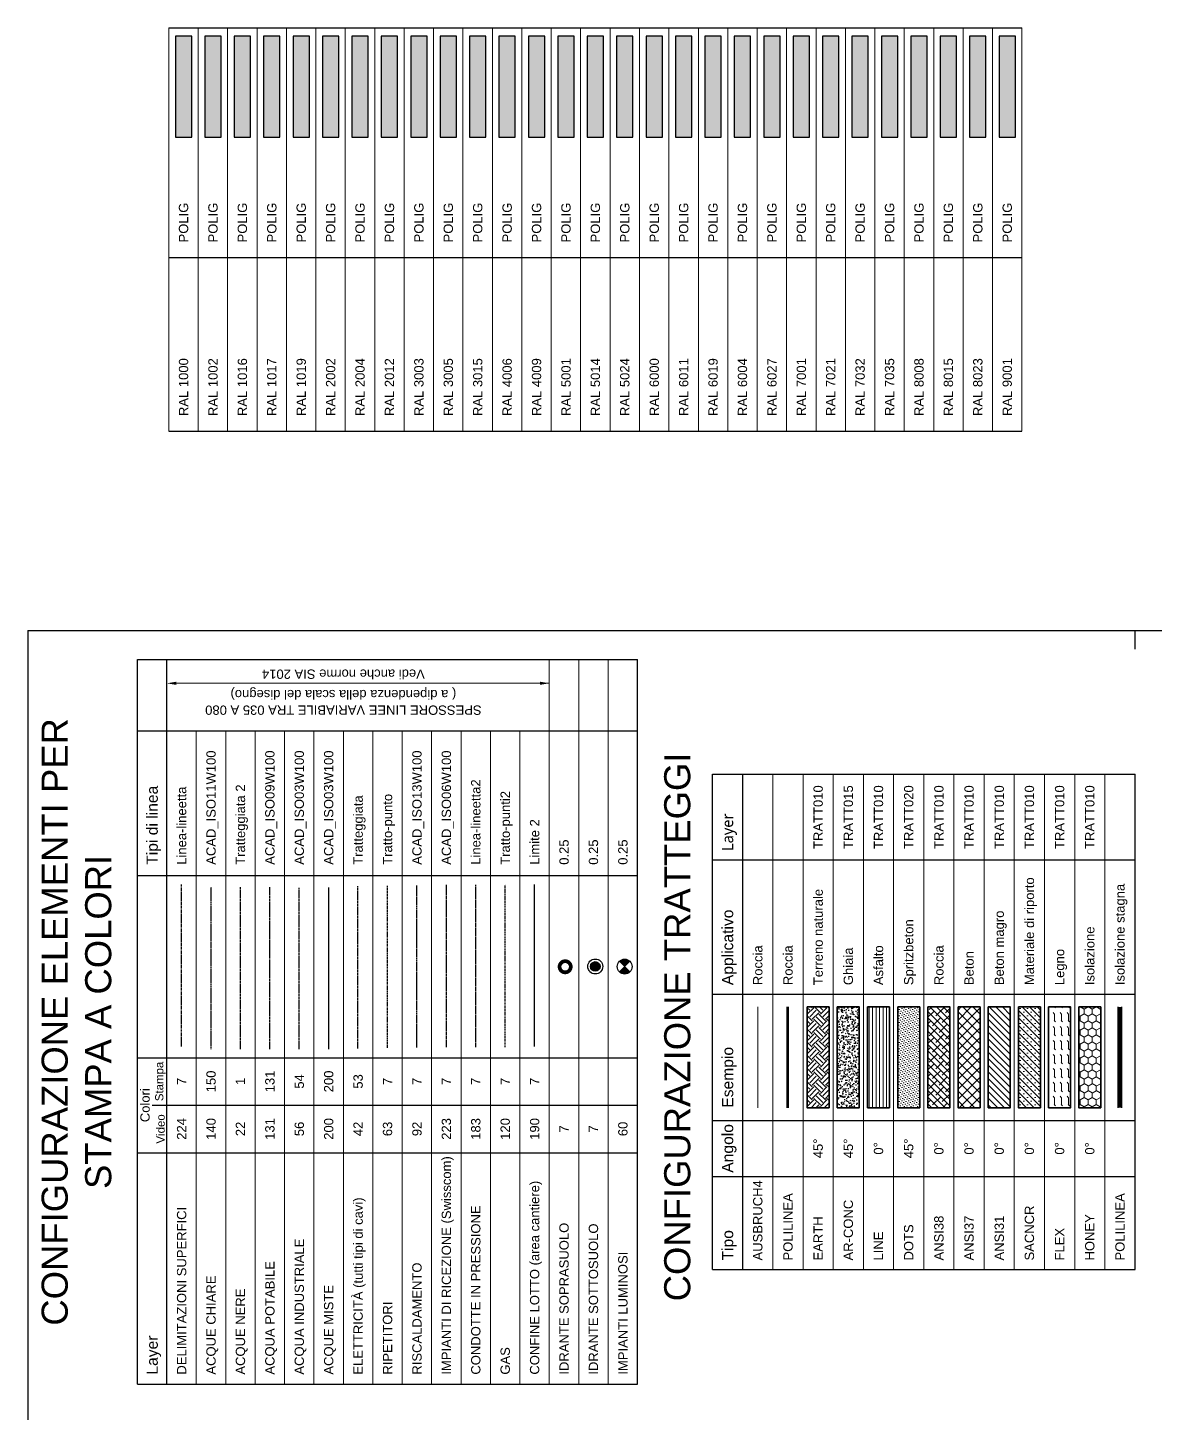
# Model space of a CAD drawing. Extents: x 61466 to 63015, y 108404 to 110397.
# Drawn here: x 61465.9 to 61768.3, y 109109.6 to 109481.3 of the extents above; entities that cross this region are included whole.
import ezdxf
from ezdxf.enums import TextEntityAlignment as Align

# ---------------------------------------------------------------- set-up
doc = ezdxf.new("R2010")
doc.units = 0
doc.header["$LTSCALE"] = 1.000015
doc.header["$MEASUREMENT"] = 0
for name, pattern in [('ACAD_ISO03W100', [30, 12, -18]), ('ACAD_ISO06W100', [36, 24, -3, 0, -3, 0, -3, 0, -3]), ('ACAD_ISO09W100', [45, 24, -3, 6, -3, 6, -3]), ('ACAD_ISO11W100', [33, 12, -3, 12, -3, 0, -3]), ('ACAD_ISO13W100', [36, 12, -3, 12, -3, 0, -3, 0, -3]), ('LINEA-LINEETTA', [2, 1.25, -0.25, 0.25, -0.25]), ('LINEA-LINEETTA2', [1.125, 0.75, -0.125, 0.125, -0.125]), ('TRATTEGGIATA', [0.75, 0.5, -0.25]), ('TRATTEGGIATA2', [0.375, 0.25, -0.125]), ('TRATTO-PUNTI2', [0.625, 0.25, -0.125, 0, -0.125, 0, -0.125]), ('TRATTO-PUNTO', [1, 0.5, -0.25, 0, -0.25]), ('TRATTOPUNTO', [25.4, 12.7, -6.35, 0, -6.35])]:
    doc.linetypes.add(name, pattern=pattern)
for name, color, linetype, lineweight in [('01-010', 131, 'Continuous', 9), ('02-010', 51, 'Continuous', 9), ('03-010', 211, 'Continuous', 9), ('04-010', 101, 'Continuous', 9), ('05-020', 240, 'Continuous', 20), ('DIRETTRICE', 6, 'Continuous', 18), ('IMPIANTI_LUMINOSI', 60, 'Continuous', 25), ('LINE010', 2, 'Continuous', 9), ('LINE018', 6, 'Continuous', 18), ('LINE025', 7, 'Continuous', 25), ('LINE035', 1, 'Continuous', 35), ('LINE050', 3, 'Continuous', 53), ('TEXT025', 7, 'Continuous', 25), ('TRATT010', 52, 'Continuous', 9), ('TRATT020', 123, 'Continuous', 20)]:
    doc.layers.add(name, color=color, linetype=linetype, lineweight=lineweight)
for name, color, linetype in [('ACQUA_INDUSTRIALE', 56, 'ACAD_ISO03W100'), ('ACQUA_POTABILE', 131, 'ACAD_ISO09W100'), ('ACQUE_CHIARE', 150, 'ACAD_ISO11W100'), ('ACQUE_MISTE', 200, 'Continuous'), ('ACQUE_NERE', 22, 'TRATTEGGIATA2'), ('CONDOTTE_PRESSIONE', 183, 'LINEA-LINEETTA2'), ('CONFINE_LOTTO', 190, 'LINEA-LINEETTA'), ('DELIMITAZIONE_SUPERFICI', 224, 'LINEA-LINEETTA'), ('ELETTRICITÀ', 42, 'TRATTEGGIATA'), ('GAS', 120, 'TRATTO-PUNTI2'), ('IDRANTE_SOPRA', 7, 'Continuous'), ('IDRANTE_SOTTO', 7, 'Continuous'), ('IMPIANTI_RICEZIONE', 223, 'ACAD_ISO06W100'), ('RIPETITORI', 63, 'TRATTOPUNTO'), ('RISCALDAMENTO', 92, 'ACAD_ISO13W100'), ('TEXT035', 1, 'Continuous'), ('TEXT070', 4, 'Continuous'), ('TRATT015', 8, 'Continuous'), ('TRATTCOLO-2', 21, 'Continuous'), ('TRATTCOLO-3', 31, 'Continuous'), ('TRATTCOLO-4', 41, 'Continuous'), ('TRATTCOLO-5', 40, 'Continuous'), ('TRATTCOLO-6', 44, 'Continuous')]:
    doc.layers.add(name, color=color, linetype=linetype)
doc.styles.add('ARIAL', font='arial.ttf')
doc.styles.add('TREBUCHET MS NORMAL', font='trebuc.ttf')
doc.styles.add('TXT', font='txt.shx')
doc.linetypes.add('AUSBRUCH4', pattern='A,0.8,["\\",TXT,S=0.2,R=180,X=0.2,Y=0.2],-0.2', length=1)
doc.linetypes.add('LIMITE2', pattern='A,6.35,-2.54,[132,ltypeshp.shx,S=2.54,R=0,X=-2.54,Y=0],-2.54,25.4', length=36.83)
doc.linetypes.add('ROCCIA', pattern='A,0.25,[130,BERETTA.shx,S=0.1,R=0,X=0,Y=0],-0.2,0.25', length=0.7)

msp = doc.modelspace()

# ---------------------------------------------------------------- hatches: boundary and pattern name
at = {"layer": '01-010', "true_color": 0xe75b12}
msp.add_hatch(color=32, dxfattribs=at).paths.add_polyline_path([(61552.8, 109451.899), (61557.179, 109451.899), (61557.179, 109479.059), (61552.8, 109479.059)])
at = {"layer": '02-010', "true_color": 0xdb6a50}
msp.add_hatch(color=13, dxfattribs=at).paths.add_polyline_path([(61560.69, 109451.899), (61565.069, 109451.899), (61565.069, 109479.059), (61560.69, 109479.059)])
at = {"layer": '03-010', "true_color": 0x8d1d2c}
msp.add_hatch(color=244, dxfattribs=at).paths.add_polyline_path([(61568.58, 109451.899), (61572.96, 109451.899), (61572.96, 109479.059), (61568.58, 109479.059)])
at = {"layer": '04-010', "true_color": 0xe1a6ad}
msp.add_hatch(color=9, dxfattribs=at).paths.add_polyline_path([(61584.36, 109451.899), (61588.74, 109451.899), (61588.74, 109479.059), (61584.36, 109479.059)])
at = {"layer": '05-020', "true_color": 0x5e2028}
msp.add_hatch(color=19, dxfattribs=at).paths.add_polyline_path([(61576.47, 109451.899), (61580.85, 109451.899), (61580.85, 109479.059), (61576.47, 109479.059)])
at = {"layer": '05-020', "true_color": 0x992572}
msp.add_hatch(color=227, dxfattribs=at).paths.add_polyline_path([(61592.251, 109451.899), (61596.63, 109451.899), (61596.63, 109479.059), (61592.251, 109479.059)])
at = {"layer": '05-020', "true_color": 0xa38995}
msp.add_hatch(color=252, dxfattribs=at).paths.add_polyline_path([(61600.141, 109451.899), (61604.52, 109451.899), (61604.52, 109479.059), (61600.141, 109479.059)])
at = {"layer": '05-020', "true_color": 0x1f4764}
msp.add_hatch(color=139, dxfattribs=at).paths.add_polyline_path([(61608.031, 109451.899), (61612.41, 109451.899), (61612.41, 109479.059), (61608.031, 109479.059)])
at = {"layer": '05-020', "true_color": 0x6c7c98}
msp.add_hatch(color=8, dxfattribs=at).paths.add_polyline_path([(61615.921, 109451.899), (61620.301, 109451.899), (61620.301, 109479.059), (61615.921, 109479.059)])
at = {"layer": '05-020', "true_color": 0x6a93b0}
msp.add_hatch(color=153, dxfattribs=at).paths.add_polyline_path([(61623.811, 109451.899), (61628.191, 109451.899), (61628.191, 109479.059), (61623.811, 109479.059)])
at = {"layer": '05-020', "true_color": 0x327662}
msp.add_hatch(color=117, dxfattribs=at).paths.add_polyline_path([(61631.701, 109451.899), (61636.081, 109451.899), (61636.081, 109479.059), (61631.701, 109479.059)])
at = {"layer": '05-020', "true_color": 0x66825b}
msp.add_hatch(color=85, dxfattribs=at).paths.add_polyline_path([(61639.592, 109451.899), (61643.971, 109451.899), (61643.971, 109479.059), (61639.592, 109479.059)])
at = {"layer": '05-020', "true_color": 0xb7d9b1}
msp.add_hatch(color=9, dxfattribs=at).paths.add_polyline_path([(61647.482, 109451.899), (61651.861, 109451.899), (61651.861, 109479.059), (61647.482, 109479.059)])
at = {"layer": '05-020', "true_color": 0x008754}
msp.add_hatch(color=126, dxfattribs=at).paths.add_polyline_path([(61655.372, 109451.899), (61659.751, 109451.899), (61659.751, 109479.059), (61655.372, 109479.059)])
at = {"layer": '05-020', "true_color": 0x81c0bb}
msp.add_hatch(color=123, dxfattribs=at).paths.add_polyline_path([(61663.262, 109451.899), (61667.642, 109451.899), (61667.642, 109479.059), (61663.262, 109479.059)])
at = {"layer": '05-020', "true_color": 0x8f999f}
msp.add_hatch(color=252, dxfattribs=at).paths.add_polyline_path([(61671.152, 109451.899), (61675.532, 109451.899), (61675.532, 109479.059), (61671.152, 109479.059)])
at = {"layer": '05-020', "true_color": 0x2e3234}
msp.add_hatch(color=250, dxfattribs=at).paths.add_polyline_path([(61679.042, 109451.899), (61683.422, 109451.899), (61683.422, 109479.059), (61679.042, 109479.059)])
at = {"layer": '05-020', "true_color": 0xb9b9a8}
msp.add_hatch(color=253, dxfattribs=at).paths.add_polyline_path([(61686.933, 109451.899), (61691.312, 109451.899), (61691.312, 109479.059), (61686.933, 109479.059)])
at = {"layer": '05-020', "true_color": 0xcbd0cc}
msp.add_hatch(color=254, dxfattribs=at).paths.add_polyline_path([(61694.823, 109451.899), (61699.202, 109451.899), (61699.202, 109479.059), (61694.823, 109479.059)])
at = {"layer": '05-020', "true_color": 0x6f4f28}
msp.add_hatch(color=27, dxfattribs=at).paths.add_polyline_path([(61702.713, 109451.899), (61707.092, 109451.899), (61707.092, 109479.059), (61702.713, 109479.059)])
at = {"layer": '05-020', "true_color": 0x633a34}
msp.add_hatch(color=39, dxfattribs=at).paths.add_polyline_path([(61710.603, 109451.899), (61714.983, 109451.899), (61714.983, 109479.059), (61710.603, 109479.059)])
at = {"layer": '05-020', "true_color": 0xa65e2f}
msp.add_hatch(color=25, dxfattribs=at).paths.add_polyline_path([(61718.493, 109451.899), (61722.873, 109451.899), (61722.873, 109479.059), (61718.493, 109479.059)])
at = {"layer": '05-020', "true_color": 0xefebdc}
msp.add_hatch(color=254, dxfattribs=at).paths.add_polyline_path([(61726.383, 109451.899), (61730.763, 109451.899), (61730.763, 109479.059), (61726.383, 109479.059)])
at = {"layer": 'IDRANTE_SOTTO'}
msp.add_hatch(color=256, dxfattribs=at).paths.add_polyline_path([(61618.051, 109230.75, 1), (61618.051, 109228.15, 1)])
at = {"layer": 'IMPIANTI_LUMINOSI'}
h = msp.add_hatch(color=256, dxfattribs=at)
h.paths.add_polyline_path([(61624.545, 109228, 0.1989124), (61625.959, 109227.415, 0.1989124), (61627.373, 109228), (61625.959, 109229.415)])
h.paths.add_polyline_path([(61624.545, 109230.829), (61625.959, 109229.415), (61627.373, 109230.829, 0.1989124), (61625.959, 109231.415, 0.1989124)])
at = {"layer": 'TRATT010', "linetype": 'Continuous'}
h = msp.add_hatch(dxfattribs=at)
h.set_pattern_fill('EARTH', color=256, scale=10, angle=135, style=0)
h.set_pattern_definition([(135, (1427039.34, -7032210.0977), (-3.5355339059, 5e-16), [2.5, -2.5]), (135, (1427038.6772, -7032210.7606), (-3.5355339059, 5e-16), [2.5, -2.5]), (135, (1427038.0142, -7032211.4235), (-3.5355339059, 5e-16), [2.5, -2.5]), (225, (1427037.5723, -7032211.4235), (-8e-16, -3.5355339059), [2.5, -2.5]), (225, (1427036.9094, -7032210.7606), (-8e-16, -3.5355339059), [2.5, -2.5]), (225, (1427036.2465, -7032210.0977), (-8e-16, -3.5355339059), [2.5, -2.5])])
h.paths.add_polyline_path([(61680.803, 109218.597), (61674.907, 109218.597), (61674.907, 109191.558), (61680.803, 109191.558)])
h = msp.add_hatch(dxfattribs=at)
h.set_pattern_fill('LINE', color=256, scale=7.5, angle=90, style=0)
h.set_pattern_definition([(90, (1427039.3401, -7032210.0977), (-0.9375, 6e-17), [])])
h.paths.add_polyline_path([(61691.097, 109191.558), (61696.994, 109191.558), (61696.994, 109218.597), (61691.097, 109218.597)])
h = msp.add_hatch(dxfattribs=at)
h.set_pattern_fill('ANSI38', color=256, scale=10, angle=90, style=0)
h.set_pattern_definition([(135, (1427039.3401, -7032210.0977), (-0.88388347648, -0.88388347648), []), (225, (1427039.3401, -7032210.0977), (-0.88388347648, -2.65165042945), [3.125, -1.875])])
h.paths.add_polyline_path([(61707.288, 109191.558), (61713.184, 109191.558), (61713.184, 109218.597), (61707.288, 109218.597)])
at = {"layer": 'TRATT010'}
h = msp.add_hatch(dxfattribs=at)
h.set_pattern_fill('ANSI37', color=256, scale=15, angle=90, style=0)
h.set_pattern_definition([(135, (1427039.34, -7032210.0977), (-1.32582521472, -1.32582521472), []), (225, (1427039.34, -7032210.0977), (1.32582521472, -1.32582521472), [])])
h.paths.add_polyline_path([(61715.383, 109191.558), (61721.279, 109191.558), (61721.279, 109218.597), (61715.383, 109218.597)])
h = msp.add_hatch(dxfattribs=at)
h.set_pattern_fill('ANSI31', color=256, scale=10, angle=90, style=0)
h.set_pattern_definition([(135, (1427039.3401, -7032210.0977), (-0.88388347648, -0.88388347648), [])])
h.paths.add_polyline_path([(61723.478, 109191.558), (61729.374, 109191.558), (61729.374, 109218.597), (61723.478, 109218.597)])
h = msp.add_hatch(dxfattribs=at)
h.set_pattern_fill('SACNCR', color=256, scale=15, angle=90, style=0)
h.set_pattern_definition([(135, (1427039.34, -7032210.0977), (-0.99436891104, -0.99436891104), []), (135, (1427039.34, -7032209.1033), (-0.99436891104, -0.99436891104), [0, -1.40625])])
h.paths.add_polyline_path([(61731.573, 109191.558), (61737.47, 109191.558), (61737.47, 109218.597), (61731.573, 109218.597)])
h = msp.add_hatch(dxfattribs=at)
h.set_pattern_fill('FLEX', color=256, scale=7.5, angle=90, style=0)
h.set_pattern_definition([(90, (1427039.34, -7032210.0977), (-1.875, 1e-16), [1.875, -1.875]), (135, (1427039.3401, -7032208.2227), (-1.87499999685, 2e-16), [0.46875, -1.7141504325, 0.46875, -2.6516504325])])
h.paths.add_polyline_path([(61739.668, 109191.558), (61745.565, 109191.558), (61745.565, 109218.597), (61739.668, 109218.597)])
h = msp.add_hatch(dxfattribs=at)
h.set_pattern_fill('HONEY', color=256, scale=10, angle=90, style=0)
h.set_pattern_definition([(90, (1427039.3401, -7032210.0977), (-1.08253175, 1.875), [1.25, -2.5]), (210, (1427039.3401, -7032210.0977), (-1.0825317571, -1.8749999959), [1.25, -2.5]), (150, (1427039.3401, -7032210.0977), (-2.1650635071, 4.1e-09), [-2.5, 1.25])])
h.paths.add_polyline_path([(61747.764, 109191.558), (61753.66, 109191.558), (61753.66, 109218.597), (61747.764, 109218.597)])
at = {"layer": 'TRATT015', "linetype": 'Continuous'}
h = msp.add_hatch(dxfattribs=at)
h.set_pattern_fill('AR-CONC', color=256, scale=0.3, angle=135, style=0)
h.set_pattern_definition([(185, (1427039.34, -7032210.0977), (-1.38842123644, 1.6546559975), [0.225, -2.475]), (130, (1427039.34, -7032210.0977), (-1.3013044488, -1.8899765022), [0.18, -1.98]), (235.4514, (1427039.2244, -7032209.9598), (-2.6897258466, -0.23531840586), [0.19122057, -2.103426336]), (181.1842, (1427038.9158, -7032210.522), (-1.9128412956, 2.6150790003), [0.3375, -3.7125]), (231.6356, (1427038.7564, -7032210.304), (-4.0491350682, -0.0836970449), [0.286830864, -3.155139]), (126.1842, (1427038.9158, -7032210.522), (-4.0491350037, -0.0837002066), [0.27, -2.97]), (156, (1427038.8097, -7032210.2038), (-0.4121474294, 2.12031471634), [0.225, -2.475]), (101, (1427038.8097, -7032210.2038), (-2.0544253062, -1.0221257792), [0.18, -1.98]), (206.4514, (1427038.7754, -7032210.027), (-2.4665718592, 1.09819085104), [0.19122057, -2.103426336]), (172.5, (1427039.3401, -7032210.0977), (-0.73196945284, -0.68037955592), [0, -1.956, 0, -2.01, 0, -1.9875]), (142.5, (1427039.3401, -7032210.0977), (-1.3947283497, -0.2786188266), [0, -1.146, 0, -1.911, 0, -0.7575]), (102.5, (1427039.8131, -7032210.57075), (-1.084562285445, 1.18025450196), [0, -0.75, 0, -2.34, 0, -3.105]), (92.5, (1427040.0253, -7032210.7829), (-1.44947942062, 1.0247699496), [0, -0.975, 0, -1.554, 0, -2.205])])
h.paths.add_polyline_path([(61683.002, 109191.558), (61688.898, 109191.558), (61688.898, 109218.597), (61683.002, 109218.597)])
at = {"layer": 'TRATT020'}
h = msp.add_hatch(dxfattribs=at)
h.set_pattern_fill('DOTS', color=256, scale=10, angle=135, style=0)
h.set_pattern_definition([(135, (1427039.34007, -7032210.0977), (-0.66291260736, -0.22097086912), [0, -0.625])])
h.paths.add_polyline_path([(61705.089, 109218.597), (61699.192, 109218.597), (61699.192, 109191.558), (61705.089, 109191.558)])
at = {"layer": 'TRATTCOLO-2', "true_color": 0xd2b773}
msp.add_hatch(color=43, dxfattribs=at).paths.add_polyline_path([(61517.728, 109479.059), (61513.349, 109479.059), (61513.349, 109451.899), (61517.728, 109451.899)])
at = {"layer": 'TRATTCOLO-3', "true_color": 0xccc58f}
msp.add_hatch(color=53, dxfattribs=at).paths.add_polyline_path([(61509.838, 109479.059), (61505.459, 109479.059), (61505.459, 109451.899), (61509.838, 109451.899)])
at = {"layer": 'TRATTCOLO-3', "true_color": 0xeaf044}
msp.add_hatch(color=53, dxfattribs=at).paths.add_polyline_path([(61525.619, 109479.059), (61521.239, 109479.059), (61521.239, 109451.899), (61525.619, 109451.899)])
at = {"layer": 'TRATTCOLO-4', "true_color": 0xf4b752}
msp.add_hatch(color=43, dxfattribs=at).paths.add_polyline_path([(61529.129, 109451.899), (61533.509, 109451.899), (61533.509, 109479.059), (61529.129, 109479.059)])
at = {"layer": 'TRATTCOLO-5', "true_color": 0xa4957d}
msp.add_hatch(color=252, dxfattribs=at).paths.add_polyline_path([(61541.399, 109479.059), (61537.019, 109479.059), (61537.019, 109451.899), (61541.399, 109451.899)])
at = {"layer": 'TRATTCOLO-6', "true_color": 0xc63927}
msp.add_hatch(color=22, dxfattribs=at).paths.add_polyline_path([(61544.91, 109451.899), (61549.289, 109451.899), (61549.289, 109479.059), (61544.91, 109479.059)])

# ---------------------------------------------------------------- linework, layer by layer
at = {"layer": 'ACQUA_INDUSTRIALE', "color": 56, "linetype": 'ACAD_ISO03W100', "ltscale": 0.005}
msp.add_line((61538.689, 109207.242), (61538.689, 109250.633), dxfattribs=at)
at = {"layer": 'ACQUA_POTABILE', "color": 131, "linetype": 'ACAD_ISO09W100', "ltscale": 0.02}
msp.add_line((61530.799, 109207.242), (61530.799, 109250.745), dxfattribs=at)
at = {"layer": 'ACQUE_CHIARE', "color": 150, "linetype": 'ACAD_ISO11W100', "ltscale": 0.02}
msp.add_line((61515.019, 109207.242), (61515.019, 109250.745), dxfattribs=at)
at = {"layer": 'ACQUE_MISTE', "color": 200, "ltscale": 0.005}
msp.add_line((61546.579, 109207.242), (61546.579, 109250.633), dxfattribs=at)
at = {"layer": 'ACQUE_NERE', "color": 22, "linetype": 'TRATTEGGIATA2', "ltscale": 0.05}
msp.add_line((61522.909, 109207.242), (61522.909, 109250.745), dxfattribs=at)
at = {"layer": 'CONDOTTE_PRESSIONE', "color": 183, "linetype": 'LINEA-LINEETTA2', "ltscale": 0.5}
msp.add_line((61586.03, 109207.839), (61586.03, 109251.343), dxfattribs=at)
at = {"layer": 'CONFINE_LOTTO', "color": 190, "linetype": 'LIMITE2', "ltscale": 0.02}
msp.add_line((61601.811, 109207.958), (61601.811, 109251.462), dxfattribs=at)
at = {"layer": 'DELIMITAZIONE_SUPERFICI', "color": 224, "linetype": 'LINEA-LINEETTA', "ltscale": 0.5}
msp.add_line((61507.129, 109207.958), (61507.129, 109251.462), dxfattribs=at)
at = {"layer": 'DIRETTRICE', "color": 6}
msp.add_line((61505.683, 109305.417), (61605.756, 109305.417), dxfattribs=at)
for points in [[(61505.683, 109305), (61505.683, 109305.834), (61503.183, 109305.417)], [(61603.256, 109305), (61603.256, 109305.834), (61605.756, 109305.417)]]:
    msp.add_solid(points, dxfattribs=at)
at = {"layer": 'ELETTRICITÀ', "color": 42, "linetype": 'TRATTEGGIATA', "ltscale": 0.05}
msp.add_line((61554.433, 109207.481), (61554.433, 109250.984), dxfattribs=at)
at = {"layer": 'GAS', "color": 120, "linetype": 'TRATTO-PUNTI2'}
msp.add_line((61593.92, 109207.839), (61593.92, 109251.343), dxfattribs=at)
at = {"layer": 'IDRANTE_SOPRA', "const_width": 1}
msp.add_lwpolyline([(61610.008, 109227.869, 1), (61610.008, 109230.869, 1)], format="xyb", close=True, dxfattribs=at)
at = {"layer": 'IDRANTE_SOTTO'}
for radius in [2, 1.3]:
    msp.add_circle((61618.069, 109229.444), radius, dxfattribs=at)
at = {"layer": 'IMPIANTI_LUMINOSI'}
for p, q in [((61624.545, 109230.829), (61627.373, 109228)), ((61624.545, 109228), (61627.373, 109230.829))]:
    msp.add_line(p, q, dxfattribs=at)
msp.add_circle((61625.959, 109229.415), 2, dxfattribs=at)
at = {"layer": 'IMPIANTI_RICEZIONE', "color": 223, "linetype": 'ACAD_ISO06W100', "ltscale": 0.02}
msp.add_line((61578.14, 109207.839), (61578.14, 109251.343), dxfattribs=at)
at = {"layer": 'LINE010', "linetype": 'AUSBRUCH4', "ltscale": 0.5}
msp.add_line((61661.664, 109191.558), (61661.664, 109218.597), dxfattribs=at)
at = {"layer": 'LINE018'}
for p, q in [((61503.701, 109373.087), (61503.701, 109481.296)), ((61511.591, 109373.087), (61511.591, 109481.296)), ((61519.481, 109373.087), (61519.481, 109481.296)), ((61527.372, 109373.087), (61527.372, 109481.296)), ((61535.262, 109373.087), (61535.262, 109481.296)), ((61543.152, 109373.087), (61543.152, 109481.296)), ((61551.042, 109373.087), (61551.042, 109481.296)), ((61551.042, 109373.087), (61551.042, 109481.296)), ((61558.932, 109373.087), (61558.932, 109481.296)), ((61558.932, 109373.087), (61558.932, 109481.296)), ((61566.822, 109373.087), (61566.822, 109481.296)), ((61566.822, 109373.087), (61566.822, 109481.296)), ((61574.713, 109373.087), (61574.713, 109481.296)), ((61574.713, 109373.087), (61574.713, 109481.296)), ((61582.603, 109373.087), (61582.603, 109481.296)), ((61590.493, 109373.087), (61590.493, 109481.296)), ((61598.383, 109373.087), (61598.383, 109481.296)), ((61606.273, 109373.087), (61606.273, 109481.296)), ((61614.163, 109373.087), (61614.163, 109481.296)), ((61622.054, 109373.087), (61622.054, 109481.296)), ((61629.944, 109373.087), (61629.944, 109481.296)), ((61637.834, 109373.087), (61637.834, 109481.296)), ((61645.724, 109373.087), (61645.724, 109481.296)), ((61653.614, 109373.087), (61653.614, 109481.296)), ((61661.504, 109373.087), (61661.504, 109481.296)), ((61669.395, 109373.087), (61669.395, 109481.296)), ((61677.285, 109373.087), (61677.285, 109481.296)), ((61685.175, 109373.087), (61685.175, 109481.296)), ((61693.065, 109373.087), (61693.065, 109481.296)), ((61700.955, 109373.087), (61700.955, 109481.296)), ((61708.845, 109373.087), (61708.845, 109481.296)), ((61716.736, 109373.087), (61716.736, 109481.296)), ((61724.626, 109373.087), (61724.626, 109481.296)), ((61732.516, 109373.087), (61732.516, 109481.296)), ((61605.756, 109117.396), (61605.756, 109311.759)), ((61613.646, 109117.396), (61613.646, 109311.759)), ((61621.536, 109117.396), (61621.536, 109311.759)), ((61511.074, 109117.396), (61511.074, 109292.705)), ((61518.964, 109117.396), (61518.964, 109292.705)), ((61526.854, 109117.396), (61526.854, 109292.705)), ((61534.744, 109117.396), (61534.744, 109292.705)), ((61542.634, 109117.396), (61542.634, 109292.705)), ((61550.524, 109117.396), (61550.524, 109292.705)), ((61558.415, 109117.396), (61558.415, 109292.705)), ((61566.305, 109117.396), (61566.305, 109292.705)), ((61574.195, 109117.396), (61574.195, 109292.705)), ((61582.085, 109117.396), (61582.085, 109292.705)), ((61589.975, 109117.396), (61589.975, 109292.705)), ((61597.865, 109117.396), (61597.865, 109292.705)), ((61665.712, 109148.141), (61665.712, 109281.014)), ((61673.807, 109148.141), (61673.807, 109281.014)), ((61681.902, 109148.141), (61681.902, 109281.014)), ((61689.998, 109148.141), (61689.998, 109281.014)), ((61698.093, 109148.141), (61698.093, 109281.014)), ((61706.188, 109148.141), (61706.188, 109281.014)), ((61714.283, 109148.141), (61714.283, 109281.014)), ((61722.379, 109148.141), (61722.379, 109281.014)), ((61730.474, 109148.141), (61730.474, 109281.014)), ((61738.569, 109148.141), (61738.569, 109281.014)), ((61746.664, 109148.141), (61746.664, 109281.014)), ((61754.76, 109148.141), (61754.76, 109281.014))]:
    msp.add_line(p, q, dxfattribs=at)
at = {"layer": 'LINE018', "linetype": 'TRATTEGGIATA2', "ltscale": 0.1, "const_width": 1}
msp.add_lwpolyline([(61758.807, 109191.558), (61758.807, 109218.597)], dxfattribs=at)
at = {"layer": 'LINE025'}
for p, q in [((61503.701, 109481.296), (61732.516, 109481.296)), ((61503.701, 109419.665), (61732.516, 109419.665)), ((61503.701, 109373.087), (61732.516, 109373.087)), ((61465.855, 109319.578), (61465.855, 108479.578)), ((61465.855, 109319.578), (62059.855, 109319.578)), ((61762.855, 109314.578), (61762.855, 109319.578)), ((61495.293, 109311.759), (61629.426, 109311.759)), ((61495.293, 109117.396), (61495.293, 109311.759)), ((61503.183, 109117.396), (61503.183, 109311.759)), ((61629.426, 109117.396), (61629.426, 109311.759)), ((61495.293, 109292.705), (61629.426, 109292.705)), ((61649.521, 109148.141), (61649.521, 109281.014)), ((61649.521, 109281.014), (61762.855, 109281.014)), ((61657.617, 109148.141), (61657.617, 109281.014)), ((61762.855, 109148.141), (61762.855, 109281.014)), ((61649.521, 109258.014), (61762.855, 109258.014)), ((61495.293, 109253.854), (61629.426, 109253.854)), ((61649.521, 109222.014), (61762.855, 109222.014)), ((61495.293, 109204.977), (61629.426, 109204.977)), ((61499.238, 109192.235), (61629.426, 109192.235)), ((61649.521, 109188.141), (61762.855, 109188.141)), ((61495.293, 109179.492), (61629.426, 109179.492)), ((61649.521, 109173.141), (61762.855, 109173.141)), ((61665.712, 109173.141), (61746.664, 109173.141)), ((61649.521, 109148.141), (61762.855, 109148.141)), ((61495.293, 109117.396), (61629.426, 109117.396))]:
    msp.add_line(p, q, dxfattribs=at)
at = {"layer": 'LINE025', "flags": 128}
for points in [[(61509.836, 109451.895), (61509.836, 109479.055), (61505.456, 109479.055), (61505.456, 109451.895)], [(61517.726, 109451.895), (61517.726, 109479.055), (61513.347, 109479.055), (61513.347, 109451.895)], [(61525.616, 109451.895), (61525.616, 109479.055), (61521.237, 109479.055), (61521.237, 109451.895)], [(61533.506, 109451.895), (61533.506, 109479.055), (61529.127, 109479.055), (61529.127, 109451.895)], [(61541.397, 109451.895), (61541.397, 109479.055), (61537.017, 109479.055), (61537.017, 109451.895)], [(61549.287, 109451.895), (61549.287, 109479.055), (61544.907, 109479.055), (61544.907, 109451.895)], [(61557.177, 109451.895), (61557.177, 109479.055), (61552.797, 109479.055), (61552.797, 109451.895)], [(61565.067, 109451.895), (61565.067, 109479.055), (61560.688, 109479.055), (61560.688, 109451.895)], [(61572.957, 109451.895), (61572.957, 109479.055), (61568.578, 109479.055), (61568.578, 109451.895)], [(61580.847, 109451.895), (61580.847, 109479.055), (61576.468, 109479.055), (61576.468, 109451.895)], [(61588.738, 109451.895), (61588.738, 109479.055), (61584.358, 109479.055), (61584.358, 109451.895)], [(61596.628, 109451.895), (61596.628, 109479.055), (61592.248, 109479.055), (61592.248, 109451.895)], [(61604.518, 109451.895), (61604.518, 109479.055), (61600.138, 109479.055), (61600.138, 109451.895)], [(61612.408, 109451.895), (61612.408, 109479.055), (61608.029, 109479.055), (61608.029, 109451.895)], [(61620.298, 109451.895), (61620.298, 109479.055), (61615.919, 109479.055), (61615.919, 109451.895)], [(61628.188, 109451.895), (61628.188, 109479.055), (61623.809, 109479.055), (61623.809, 109451.895)], [(61636.079, 109451.895), (61636.079, 109479.055), (61631.699, 109479.055), (61631.699, 109451.895)], [(61643.969, 109451.895), (61643.969, 109479.055), (61639.589, 109479.055), (61639.589, 109451.895)], [(61651.859, 109451.895), (61651.859, 109479.055), (61647.479, 109479.055), (61647.479, 109451.895)], [(61659.749, 109451.895), (61659.749, 109479.055), (61655.37, 109479.055), (61655.37, 109451.895)], [(61667.639, 109451.895), (61667.639, 109479.055), (61663.26, 109479.055), (61663.26, 109451.895)], [(61675.529, 109451.895), (61675.529, 109479.055), (61671.15, 109479.055), (61671.15, 109451.895)], [(61683.42, 109451.895), (61683.42, 109479.055), (61679.04, 109479.055), (61679.04, 109451.895)], [(61691.31, 109451.895), (61691.31, 109479.055), (61686.93, 109479.055), (61686.93, 109451.895)], [(61699.2, 109451.895), (61699.2, 109479.055), (61694.82, 109479.055), (61694.82, 109451.895)], [(61707.09, 109451.895), (61707.09, 109479.055), (61702.711, 109479.055), (61702.711, 109451.895)], [(61714.98, 109451.895), (61714.98, 109479.055), (61710.601, 109479.055), (61710.601, 109451.895)], [(61722.87, 109451.895), (61722.87, 109479.055), (61718.491, 109479.055), (61718.491, 109451.895)], [(61730.761, 109451.895), (61730.761, 109479.055), (61726.381, 109479.055), (61726.381, 109451.895)]]:
    msp.add_lwpolyline(points, close=True, dxfattribs=at)
at = {"layer": 'LINE025'}
for points in [[(61758.307, 109191.558), (61758.307, 109218.597)], [(61759.307, 109191.558), (61759.307, 109218.597)]]:
    msp.add_lwpolyline(points, dxfattribs=at)
at = {"layer": 'LINE035'}
for points in [[(61674.907, 109218.597), (61680.803, 109218.597), (61680.803, 109191.558), (61674.907, 109191.558)], [(61683.002, 109218.597), (61688.898, 109218.597), (61688.898, 109191.558), (61683.002, 109191.558)], [(61691.097, 109218.597), (61696.994, 109218.597), (61696.994, 109191.558), (61691.097, 109191.558)], [(61699.192, 109218.597), (61705.089, 109218.597), (61705.089, 109191.558), (61699.192, 109191.558)], [(61707.288, 109218.597), (61713.184, 109218.597), (61713.184, 109191.558), (61707.288, 109191.558)], [(61715.383, 109218.597), (61721.279, 109218.597), (61721.279, 109191.558), (61715.383, 109191.558)], [(61723.478, 109218.597), (61729.374, 109218.597), (61729.374, 109191.558), (61723.478, 109191.558)], [(61731.573, 109218.597), (61737.47, 109218.597), (61737.47, 109191.558), (61731.573, 109191.558)], [(61739.668, 109218.597), (61745.565, 109218.597), (61745.565, 109191.558), (61739.668, 109191.558)], [(61747.764, 109218.597), (61753.66, 109218.597), (61753.66, 109191.558), (61747.764, 109191.558)]]:
    msp.add_lwpolyline(points, close=True, dxfattribs=at)
at = {"layer": 'LINE050', "linetype": 'ROCCIA', "ltscale": 0.8}
msp.add_line((61669.76, 109191.558), (61669.76, 109218.597), dxfattribs=at)
at = {"layer": 'RIPETITORI', "color": 63, "linetype": 'TRATTO-PUNTO', "ltscale": 0.5}
msp.add_line((61562.36, 109207.6), (61562.36, 109251.104), dxfattribs=at)
at = {"layer": 'RISCALDAMENTO', "color": 92, "linetype": 'ACAD_ISO13W100', "ltscale": 0.02}
msp.add_line((61570.25, 109207.719), (61570.25, 109251.223), dxfattribs=at)

# ---------------------------------------------------------------- texts
at = {"layer": 'DIRETTRICE', "color": 1, "char_height": 2.5, "attachment_point": 5, "rotation": 180, "style": 'ARIAL'}
for s, insert in [('Vedi anche norme SIA 2014', (61550.524, 109307.884)), ('\\A1;SPESSORE LINEE VARIABILE TRA 035 A 080 \\P( a dipendenza della scala del disegno)', (61550.524, 109300.673))]:
    msp.add_mtext(s, dxfattribs=dict(at, insert=insert))
at = {"layer": 'TEXT025', "style": 'ARIAL'}
for s, p in [('POLIG', (61507.646, 109423.685)), ('POLIG', (61515.536, 109423.685)), ('POLIG', (61523.426, 109423.685)), ('POLIG', (61531.317, 109423.685)), ('POLIG', (61539.207, 109423.685)), ('POLIG', (61547.097, 109423.685)), ('POLIG', (61554.987, 109423.685)), ('POLIG', (61562.877, 109423.685)), ('POLIG', (61570.767, 109423.685)), ('POLIG', (61578.658, 109423.685)), ('POLIG', (61586.548, 109423.685)), ('POLIG', (61594.438, 109423.685)), ('POLIG', (61602.328, 109423.685)), ('POLIG', (61610.218, 109423.685)), ('POLIG', (61618.108, 109423.685)), ('POLIG', (61625.999, 109423.685)), ('POLIG', (61633.889, 109423.685)), ('POLIG', (61641.779, 109423.685)), ('POLIG', (61649.669, 109423.685)), ('POLIG', (61657.559, 109423.685)), ('POLIG', (61665.449, 109423.685)), ('POLIG', (61673.34, 109423.685)), ('POLIG', (61681.23, 109423.685)), ('POLIG', (61689.12, 109423.685)), ('POLIG', (61697.01, 109423.685)), ('POLIG', (61704.9, 109423.685)), ('POLIG', (61712.79, 109423.685)), ('POLIG', (61720.681, 109423.685)), ('POLIG', (61728.571, 109423.685)), ('RAL 1000', (61507.646, 109377.107)), ('RAL 1002', (61515.536, 109377.107)), ('RAL 1016', (61523.426, 109377.107)), ('RAL 1017', (61531.317, 109377.107)), ('RAL 1019', (61539.207, 109377.107)), ('RAL 2002', (61547.097, 109377.107)), ('RAL 2004', (61554.987, 109377.107)), ('RAL 2012', (61562.877, 109377.107)), ('RAL 3003', (61570.767, 109377.107)), ('RAL 3005', (61578.658, 109377.107)), ('RAL 3015', (61586.548, 109377.107)), ('RAL 4006', (61594.438, 109377.107)), ('RAL 4009', (61602.328, 109377.107)), ('RAL 5001', (61610.218, 109377.107)), ('RAL 5014', (61618.108, 109377.107)), ('RAL 5024', (61625.999, 109377.107)), ('RAL 6000', (61633.889, 109377.107)), ('RAL 6011', (61641.779, 109377.107)), ('RAL 6019', (61649.669, 109377.107)), ('RAL 6004', (61657.559, 109377.107)), ('RAL 6027', (61665.449, 109377.107)), ('RAL 7001', (61673.34, 109377.107)), ('RAL 7021', (61681.23, 109377.107)), ('RAL 7032', (61689.12, 109377.107)), ('RAL 7035', (61697.01, 109377.107)), ('RAL 8008', (61704.9, 109377.107)), ('RAL 8015', (61712.79, 109377.107)), ('RAL 8023', (61720.681, 109377.107)), ('RAL 9001', (61728.571, 109377.107)), ('ACAD_ISO11W100', (61515.019, 109256.731)), ('ACAD_ISO09W100', (61530.799, 109256.731)), ('ACAD_ISO03W100', (61538.689, 109256.731)), ('ACAD_ISO03W100', (61546.579, 109256.731)), ('ACAD_ISO13W100', (61570.25, 109256.731)), ('ACAD_ISO06W100', (61578.14, 109256.731)), ('Linea-lineetta', (61507.129, 109256.731)), ('Tratteggiata 2', (61522.909, 109256.731)), ('Linea-lineetta2', (61586.03, 109256.731)), ('Tratteggiata', (61554.47, 109256.731)), ('Tratto-punto', (61562.36, 109256.731)), ('Tratto-punti2', (61593.92, 109256.731)), ('Limite 2', (61601.811, 109256.731)), ('0.25', (61609.701, 109256.731)), ('0.25', (61617.591, 109256.731)), ('0.25', (61625.481, 109256.731)), ('Materiale di riporto', (61734.521, 109224.44)), ('Terreno naturale', (61677.855, 109224.44)), ('Isolazione stagna', (61758.807, 109224.44)), ('Beton magro', (61726.426, 109224.44)), ('Spritzbeton', (61702.141, 109224.44)), ('Isolazione', (61750.712, 109224.44)), ('Roccia', (61661.664, 109224.44)), ('Roccia', (61669.76, 109224.44)), ('Ghiaia', (61685.95, 109224.44)), ('Asfalto', (61694.045, 109224.44)), ('Roccia', (61710.236, 109224.44)), ('Beton', (61718.331, 109224.44)), ('Legno', (61742.617, 109224.44)), ('IMPIANTI DI RICEZIONE (Swisscom)', (61578.14, 109119.948)), ('CONFINE LOTTO (area cantiere)', (61601.811, 109119.948)), ('AUSBRUCH4', (61661.664, 109150.567)), ('ELETTRICITÀ (tutti tipi di cavi)', (61554.47, 109119.948)), ('POLILINEA', (61669.76, 109150.567)), ('AR-CONC', (61685.95, 109150.567)), ('POLILINEA', (61758.807, 109150.567)), ('DELIMITAZIONI SUPERFICI', (61507.129, 109119.948)), ('CONDOTTE IN PRESSIONE', (61586.03, 109119.948)), ('ANSI38', (61710.236, 109150.567)), ('SACNCR', (61734.521, 109150.567)), ('HONEY', (61750.712, 109150.567)), ('IDRANTE SOPRASUOLO', (61609.701, 109119.948)), ('IDRANTE SOTTOSUOLO', (61617.591, 109119.948)), ('EARTH', (61677.855, 109150.567)), ('DOTS', (61702.141, 109150.567)), ('ANSI37', (61718.331, 109150.567)), ('ANSI31', (61726.426, 109150.567)), ('FLEX', (61742.617, 109150.567)), ('ACQUA INDUSTRIALE', (61538.689, 109119.948)), ('LINE', (61694.045, 109150.567)), ('IMPIANTI LUMINOSI', (61625.481, 109119.948)), ('ACQUA POTABILE', (61530.799, 109119.948)), ('RISCALDAMENTO', (61570.25, 109119.948)), ('ACQUE CHIARE', (61515.019, 109119.948)), ('ACQUE MISTE', (61546.579, 109119.948)), ('ACQUE NERE', (61522.909, 109119.948)), ('RIPETITORI', (61562.36, 109119.948)), ('GAS', (61593.92, 109119.948))]:
    msp.add_text(s, height=2.5, rotation=90, dxfattribs=at).set_placement(p, align=Align.MIDDLE_LEFT)
for s, p in [('TRATT010', (61677.855, 109269.514)), ('TRATT015', (61685.95, 109269.514)), ('TRATT010', (61694.045, 109269.514)), ('TRATT020', (61702.141, 109269.514)), ('TRATT010', (61710.236, 109269.514)), ('TRATT010', (61718.331, 109269.514)), ('TRATT010', (61726.426, 109269.514)), ('TRATT010', (61734.521, 109269.514)), ('TRATT010', (61742.617, 109269.514)), ('TRATT010', (61750.712, 109269.514)), ('150', (61515.019, 109198.606)), ('131', (61530.799, 109198.606)), ('54', (61538.689, 109198.606)), ('200', (61546.579, 109198.606)), ('53', (61554.47, 109198.606)), ('7', (61507.129, 109198.606)), ('1', (61522.909, 109198.606)), ('7', (61562.36, 109198.606)), ('7', (61570.25, 109198.606)), ('7', (61578.14, 109198.606)), ('7', (61586.03, 109198.606)), ('7', (61593.92, 109198.606)), ('7', (61601.811, 109198.606)), ('224', (61507.129, 109185.863)), ('140', (61515.019, 109185.863)), ('131', (61530.799, 109185.863)), ('200', (61546.579, 109185.863)), ('223', (61578.14, 109185.863)), ('183', (61586.03, 109185.863)), ('120', (61593.92, 109185.863)), ('190', (61601.811, 109185.863)), ('22', (61522.909, 109185.863)), ('56', (61538.689, 109185.863)), ('42', (61554.47, 109185.863)), ('63', (61562.36, 109185.863)), ('92', (61570.25, 109185.863)), ('7', (61609.701, 109185.863)), ('7', (61617.591, 109185.863)), ('60', (61625.481, 109185.863)), ('45°', (61677.855, 109180.641)), ('45°', (61685.95, 109180.641)), ('0°', (61694.045, 109180.641)), ('45°', (61702.141, 109180.641)), ('0°', (61710.236, 109180.641)), ('0°', (61718.331, 109180.641)), ('0°', (61726.426, 109180.641)), ('0°', (61734.521, 109180.641)), ('0°', (61742.617, 109180.641)), ('0°', (61750.712, 109180.641))]:
    msp.add_text(s, height=2.5, rotation=90, dxfattribs=at).set_placement(p, align=Align.MIDDLE_CENTER)
for s, p in [('Stampa', (61501.443, 109198.606)), ('Video', (61501.443, 109185.863))]:
    msp.add_text(s, height=2.2, rotation=90, dxfattribs=at).set_placement(p, align=Align.MIDDLE)
at = {"layer": 'TEXT035'}
for s, style, p in [('Tipi di linea', 'ARIAL', (61499.238, 109256.731)), ('Layer', 'TREBUCHET MS NORMAL', (61653.569, 109260.44)), ('Applicativo', 'ARIAL', (61653.569, 109224.44)), ('Esempio', 'ARIAL', (61653.569, 109191.558)), ('Tipo', 'ARIAL', (61653.569, 109150.567)), ('Layer', 'ARIAL', (61499.238, 109119.948))]:
    msp.add_text(s, height=3, rotation=90, dxfattribs=dict(at, style=style)).set_placement(p, align=Align.MIDDLE_LEFT)
at = {"layer": 'TEXT035', "style": 'ARIAL'}
msp.add_text('Colori', height=2.5, rotation=90, dxfattribs=at).set_placement((61497.268, 109192.235), align=Align.MIDDLE)
msp.add_text('Angolo', height=3, rotation=90, dxfattribs=at).set_placement((61653.569, 109180.641), align=Align.MIDDLE_CENTER)
at = {"layer": 'TEXT070', "style": 'ARIAL'}
msp.add_text('CONFIGURAZIONE TRATTEGGI ', height=7, rotation=90, dxfattribs=at).set_placement((61643.564, 109214.578), align=Align.CENTER)
at = {"layer": 'TEXT070', "insert": (61488.356, 109214.578), "char_height": 7, "attachment_point": 8, "rotation": 90, "style": 'ARIAL'}
msp.add_mtext('CONFIGURAZIONE ELEMENTI PER \\PSTAMPA A COLORI', dxfattribs=at)

doc.saveas('drawing.dxf')
